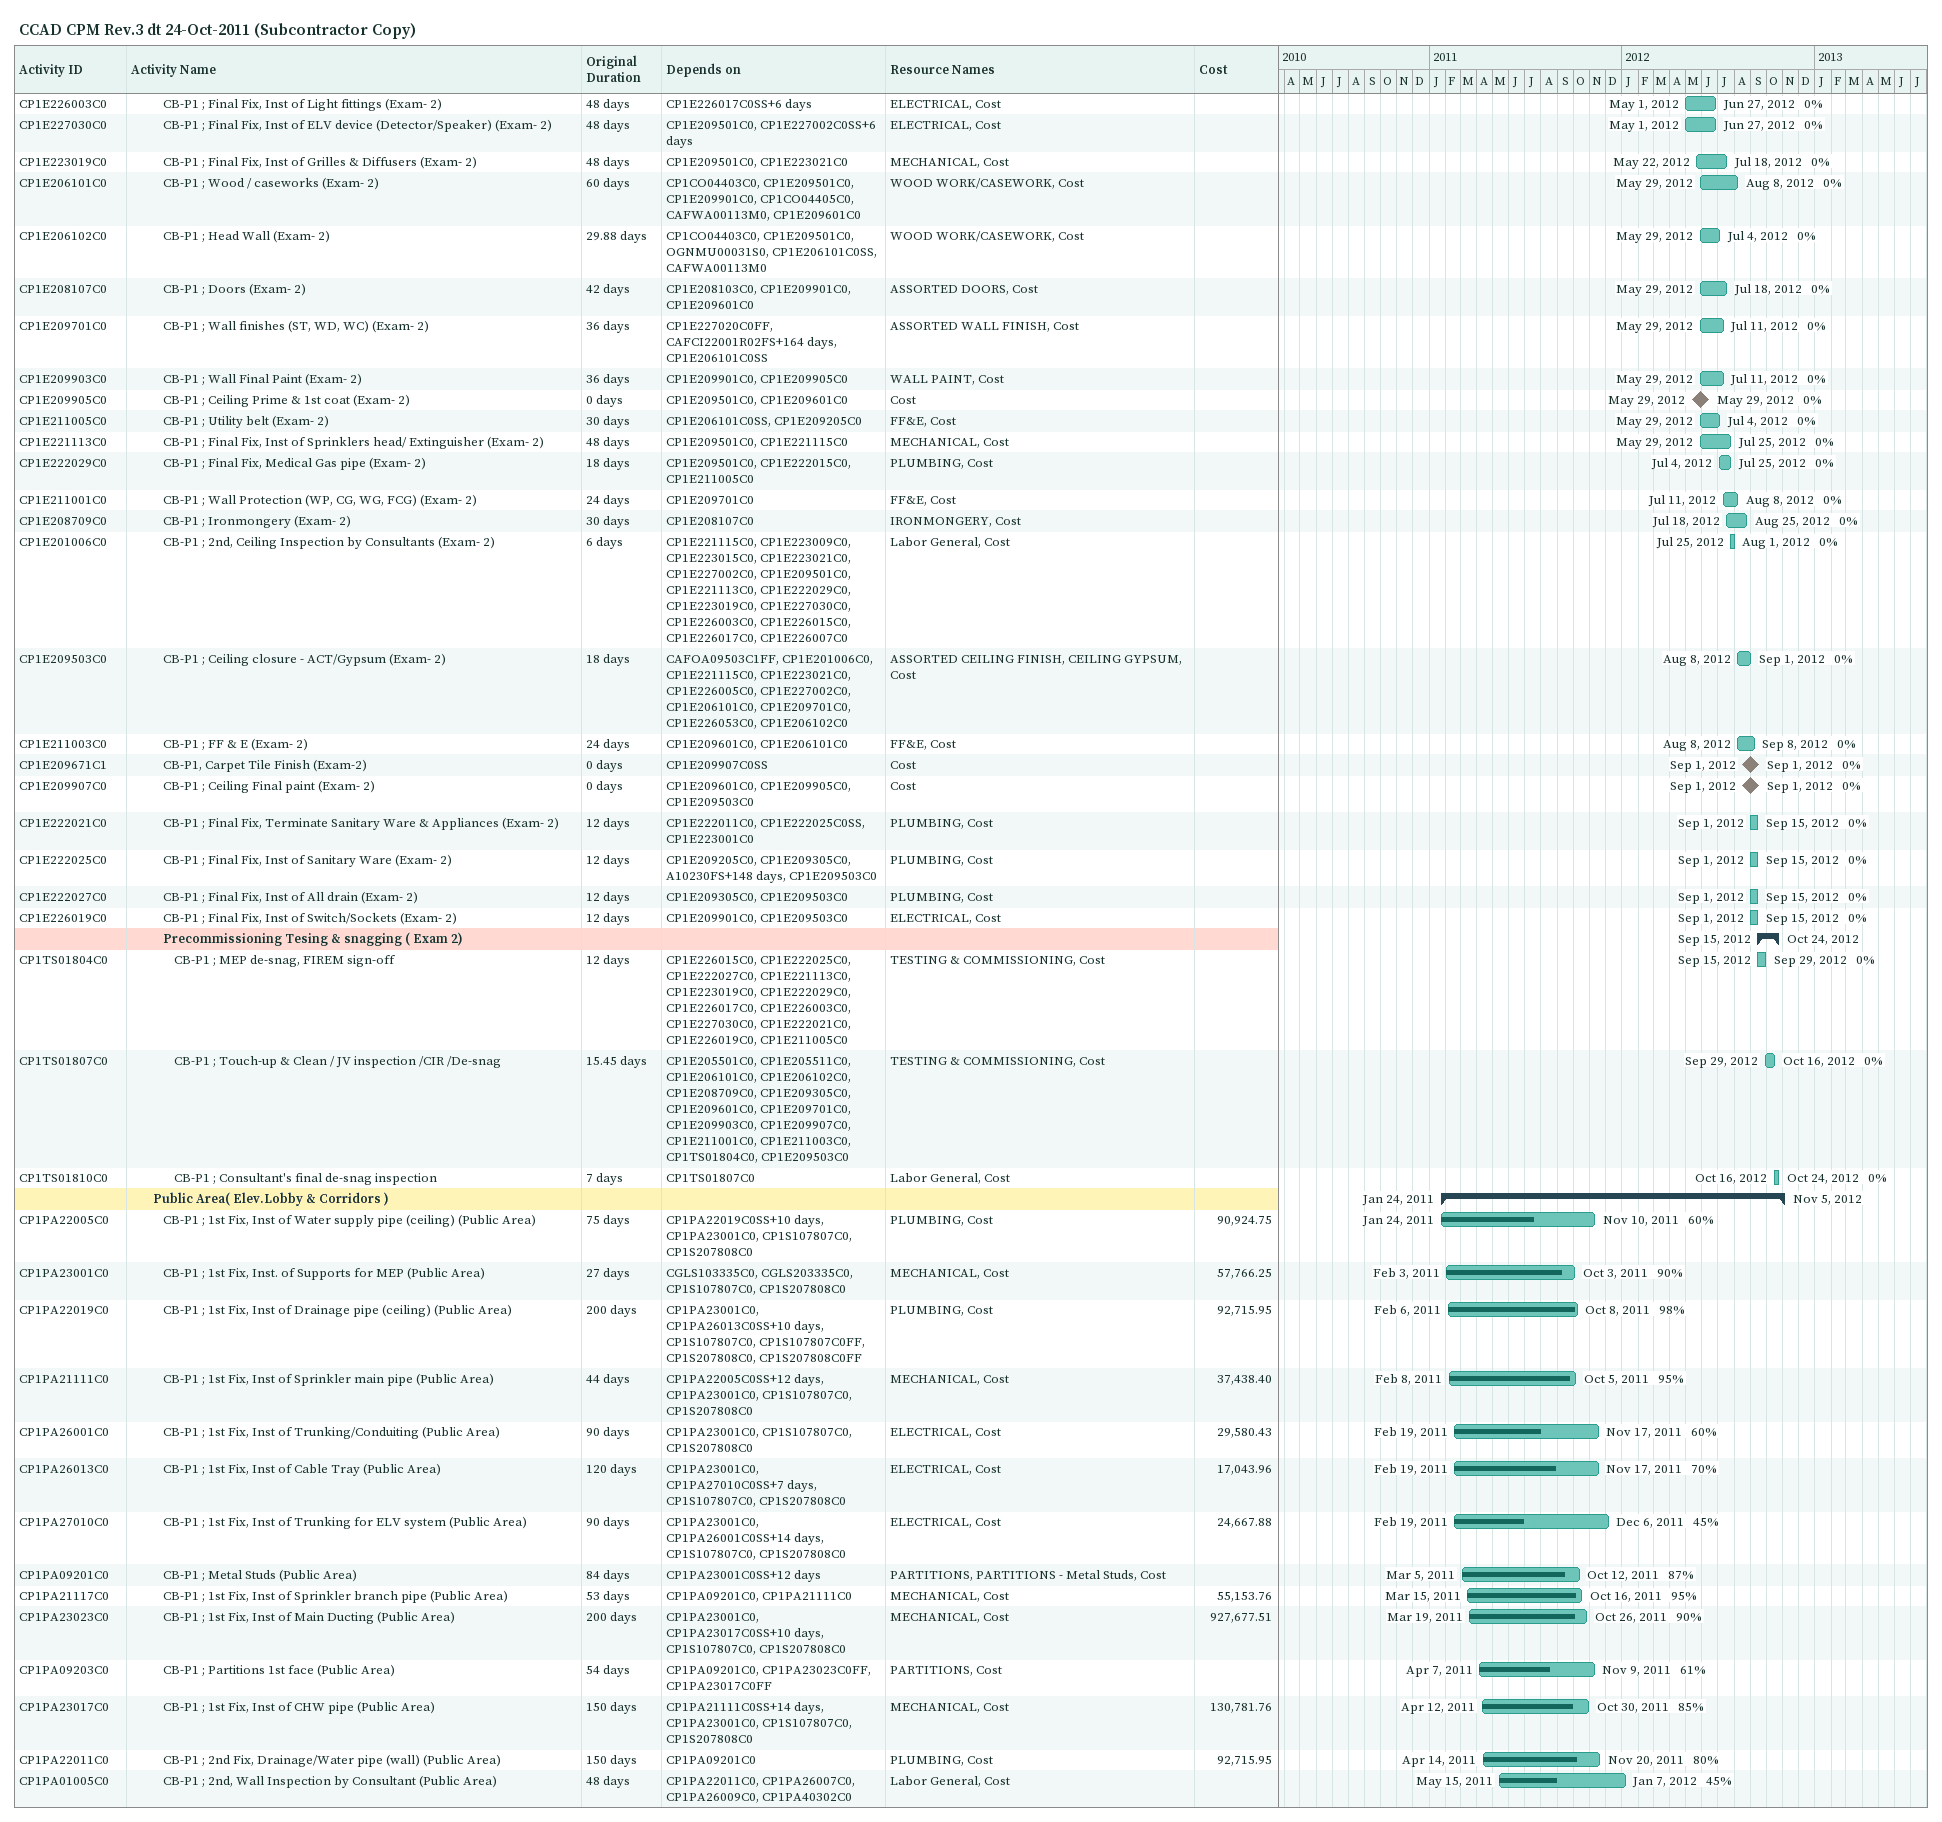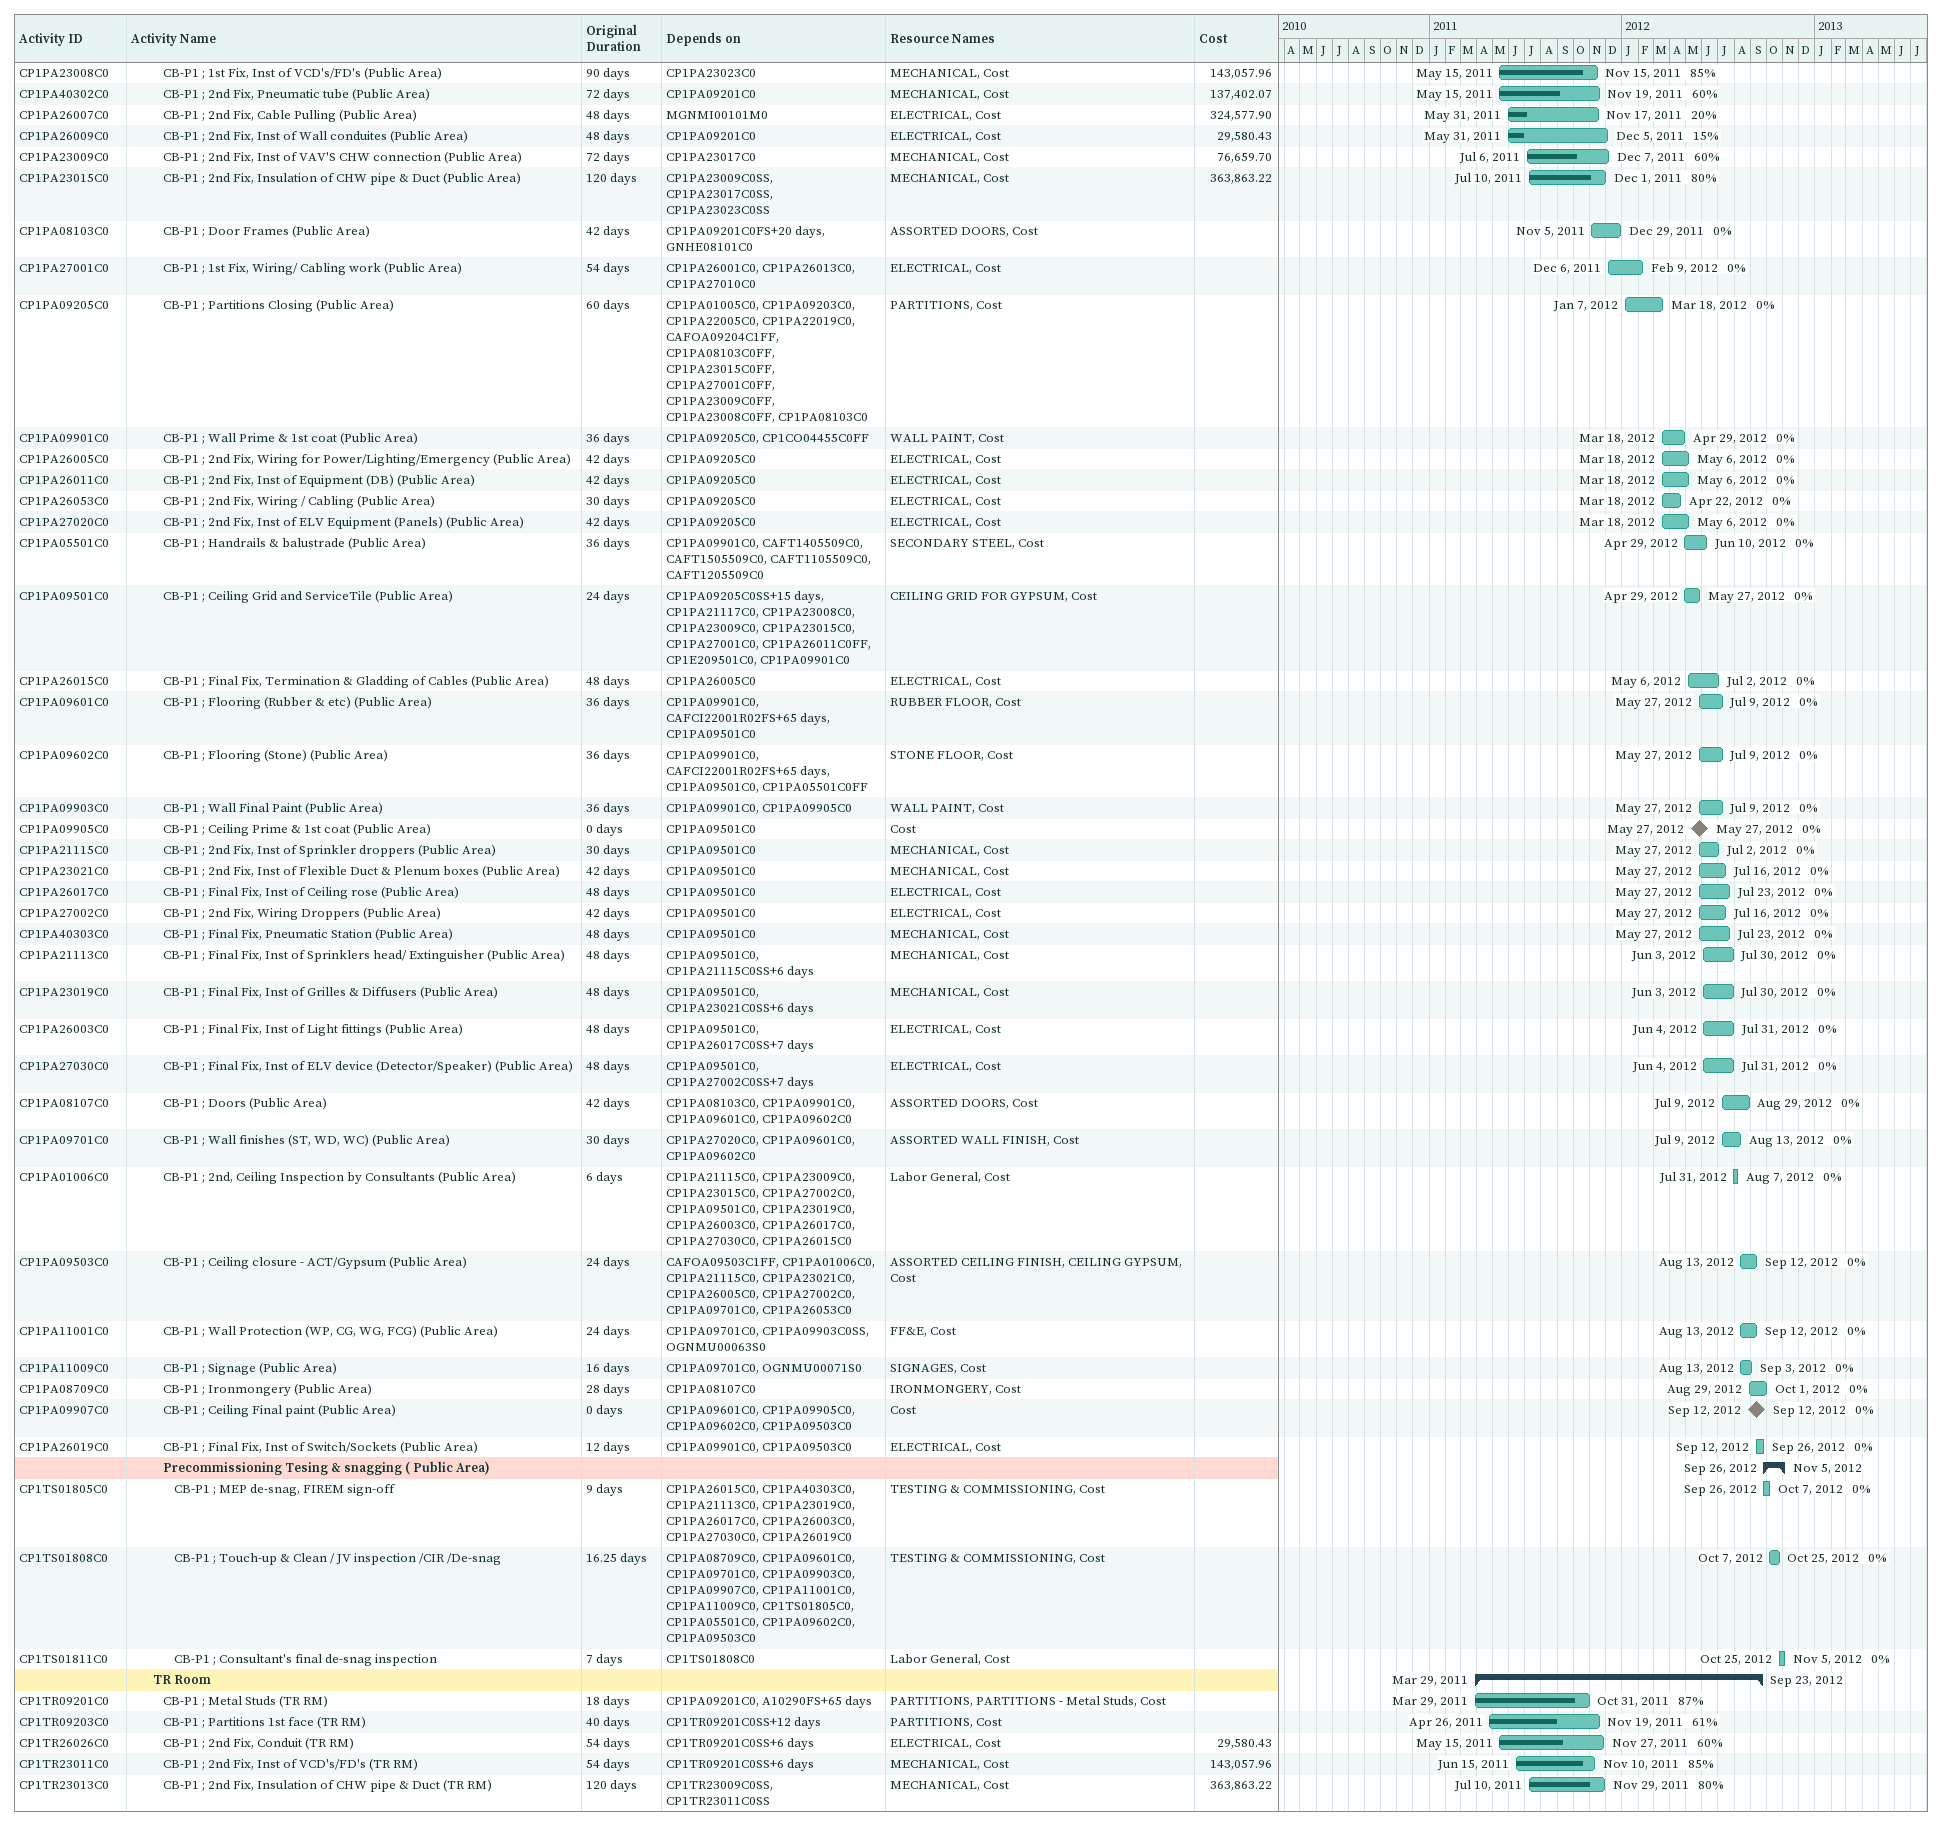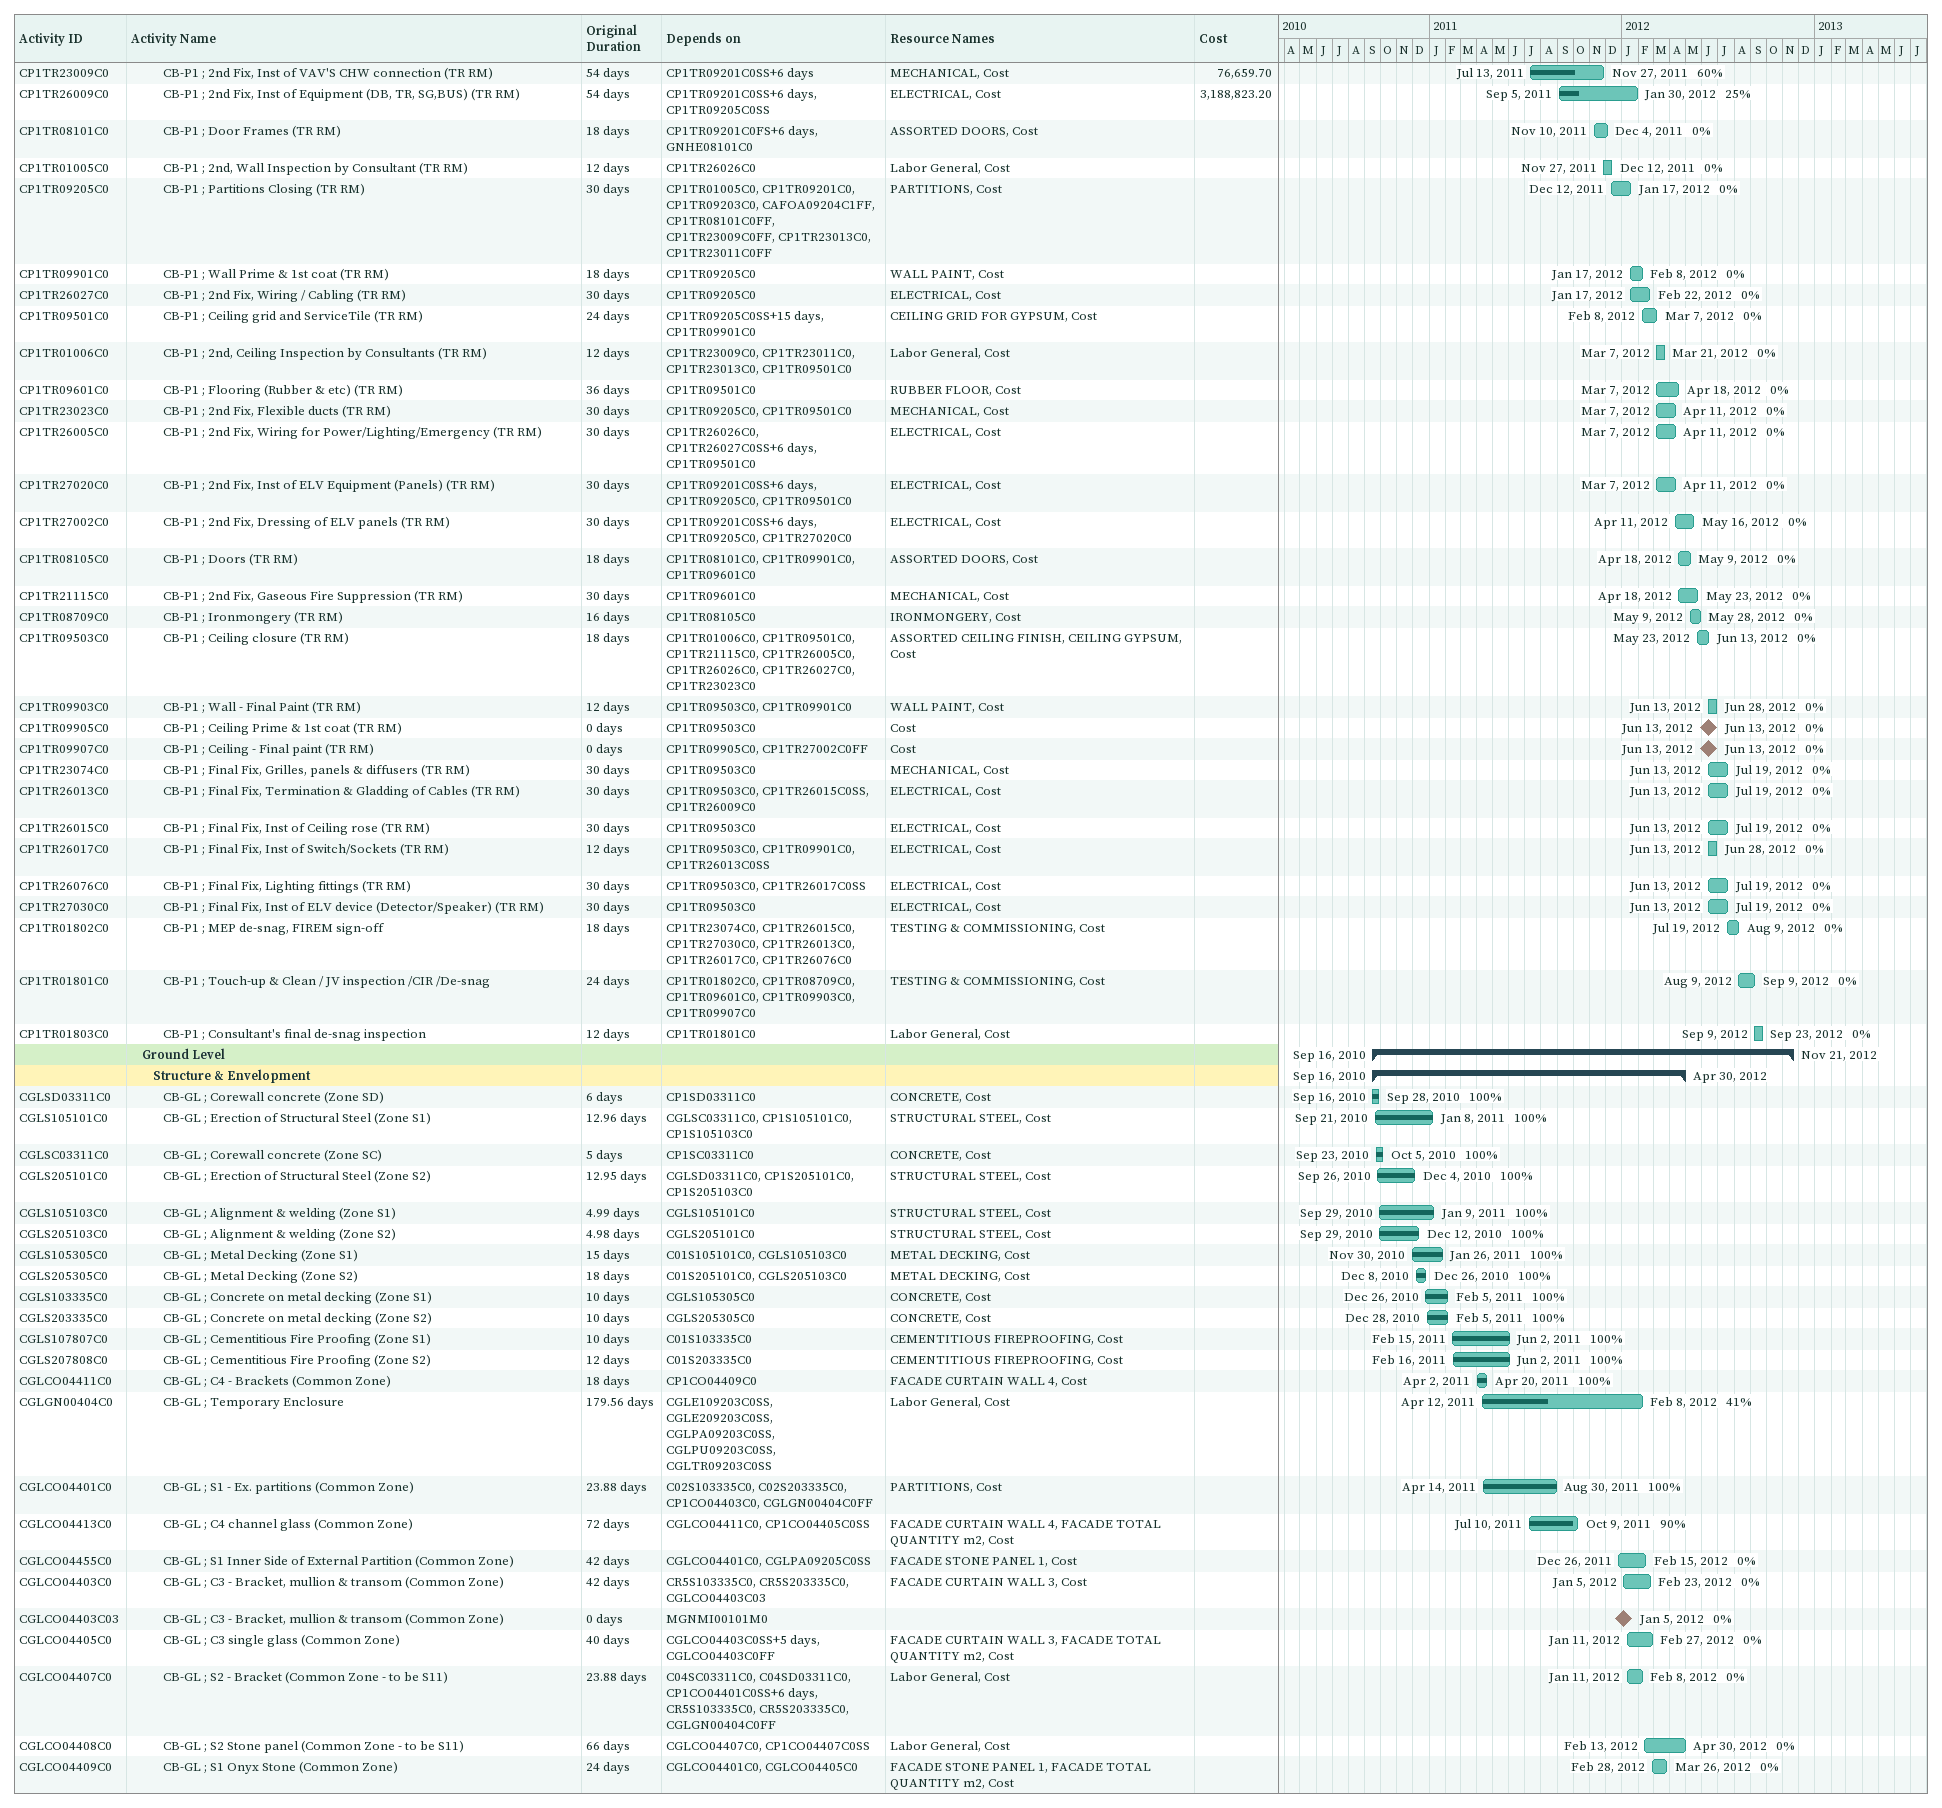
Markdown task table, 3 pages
CCAD CPM Rev.3 dt 24-Oct-2011 (Subcontractor Copy)

| ID | Level | Task | Original duration | Start | Finish | Predecessors | Resources | % complete | Cost |
|---|---|---|---|---|---|---|---|---|---|
| CP1E226003C0 | 4 | CB-P1 ; Final Fix, Inst of Light fittings (Exam- 2) | 48d | 2012-05-01 | 2012-06-27 | CP1E226017C0SS+6d | ELECTRICAL, Cost | 0 |  |
| CP1E227030C0 | 4 | CB-P1 ; Final Fix, Inst of ELV device (Detector/Speaker) (Exam- 2) | 48d | 2012-05-01 | 2012-06-27 | CP1E209501C0, CP1E227002C0SS+6d | ELECTRICAL, Cost | 0 |  |
| CP1E223019C0 | 4 | CB-P1 ; Final Fix, Inst of Grilles & Diffusers (Exam- 2) | 48d | 2012-05-22 | 2012-07-18 | CP1E209501C0, CP1E223021C0 | MECHANICAL, Cost | 0 |  |
| CP1E206101C0 | 4 | CB-P1 ; Wood / caseworks (Exam- 2) | 60d | 2012-05-29 | 2012-08-08 | CP1CO04403C0, CP1E209501C0, CP1E209901C0, CP1CO04405C0, CAFWA00113M0, CP1E209601C0 | WOOD WORK/CASEWORK, Cost | 0 |  |
| CP1E206102C0 | 4 | CB-P1 ; Head Wall (Exam- 2) | 29.88d | 2012-05-29 | 2012-07-04 | CP1CO04403C0, CP1E209501C0, OGNMU00031S0, CP1E206101C0SS, CAFWA00113M0 | WOOD WORK/CASEWORK, Cost | 0 |  |
| CP1E208107C0 | 4 | CB-P1 ; Doors (Exam- 2) | 42d | 2012-05-29 | 2012-07-18 | CP1E208103C0, CP1E209901C0, CP1E209601C0 | ASSORTED DOORS, Cost | 0 |  |
| CP1E209701C0 | 4 | CB-P1 ; Wall finishes (ST, WD, WC) (Exam- 2) | 36d | 2012-05-29 | 2012-07-11 | CP1E227020C0FF, CAFCI22001R02FS+164d, CP1E206101C0SS | ASSORTED WALL FINISH, Cost | 0 |  |
| CP1E209903C0 | 4 | CB-P1 ; Wall Final Paint (Exam- 2) | 36d | 2012-05-29 | 2012-07-11 | CP1E209901C0, CP1E209905C0 | WALL PAINT, Cost | 0 |  |
| CP1E209905C0 | 4 | CB-P1 ; Ceiling Prime & 1st coat (Exam- 2) | 0d | 2012-05-29 | 2012-05-29 | CP1E209501C0, CP1E209601C0 | Cost | 0 |  |
| CP1E211005C0 | 4 | CB-P1 ; Utility belt (Exam- 2) | 30d | 2012-05-29 | 2012-07-04 | CP1E206101C0SS, CP1E209205C0 | FF&E, Cost | 0 |  |
| CP1E221113C0 | 4 | CB-P1 ; Final Fix, Inst of Sprinklers head/ Extinguisher (Exam- 2) | 48d | 2012-05-29 | 2012-07-25 | CP1E209501C0, CP1E221115C0 | MECHANICAL, Cost | 0 |  |
| CP1E222029C0 | 4 | CB-P1 ; Final Fix, Medical Gas pipe (Exam- 2) | 18d | 2012-07-04 | 2012-07-25 | CP1E209501C0, CP1E222015C0, CP1E211005C0 | PLUMBING, Cost | 0 |  |
| CP1E211001C0 | 4 | CB-P1 ; Wall Protection (WP, CG, WG, FCG) (Exam- 2) | 24d | 2012-07-11 | 2012-08-08 | CP1E209701C0 | FF&E, Cost | 0 |  |
| CP1E208709C0 | 4 | CB-P1 ; Ironmongery (Exam- 2) | 30d | 2012-07-18 | 2012-08-25 | CP1E208107C0 | IRONMONGERY, Cost | 0 |  |
| CP1E201006C0 | 4 | CB-P1 ; 2nd, Ceiling Inspection by Consultants (Exam- 2) | 6d | 2012-07-25 | 2012-08-01 | CP1E221115C0, CP1E223009C0, CP1E223015C0, CP1E223021C0, CP1E227002C0, CP1E209501C0, CP1E221113C0, CP1E222029C0, CP1E223019C0, CP1E227030C0, CP1E226003C0, CP1E226015C0, CP1E226017C0, CP1E226007C0 | Labor General, Cost | 0 |  |
| CP1E209503C0 | 4 | CB-P1 ; Ceiling closure - ACT/Gypsum (Exam- 2) | 18d | 2012-08-08 | 2012-09-01 | CAFOA09503C1FF, CP1E201006C0, CP1E221115C0, CP1E223021C0, CP1E226005C0, CP1E227002C0, CP1E206101C0, CP1E209701C0, CP1E226053C0, CP1E206102C0 | ASSORTED CEILING FINISH, CEILING GYPSUM, Cost | 0 |  |
| CP1E211003C0 | 4 | CB-P1 ; FF & E (Exam- 2) | 24d | 2012-08-08 | 2012-09-08 | CP1E209601C0, CP1E206101C0 | FF&E, Cost | 0 |  |
| CP1E209671C1 | 4 | CB-P1, Carpet Tile Finish (Exam-2) | 0d | 2012-09-01 | 2012-09-01 | CP1E209907C0SS | Cost | 0 |  |
| CP1E209907C0 | 4 | CB-P1 ; Ceiling Final paint (Exam- 2) | 0d | 2012-09-01 | 2012-09-01 | CP1E209601C0, CP1E209905C0, CP1E209503C0 | Cost | 0 |  |
| CP1E222021C0 | 4 | CB-P1 ; Final Fix, Terminate Sanitary Ware & Appliances (Exam- 2) | 12d | 2012-09-01 | 2012-09-15 | CP1E222011C0, CP1E222025C0SS, CP1E223001C0 | PLUMBING, Cost | 0 |  |
| CP1E222025C0 | 4 | CB-P1 ; Final Fix, Inst of Sanitary Ware (Exam- 2) | 12d | 2012-09-01 | 2012-09-15 | CP1E209205C0, CP1E209305C0, A10230FS+148d, CP1E209503C0 | PLUMBING, Cost | 0 |  |
| CP1E222027C0 | 4 | CB-P1 ; Final Fix, Inst of All drain (Exam- 2) | 12d | 2012-09-01 | 2012-09-15 | CP1E209305C0, CP1E209503C0 | PLUMBING, Cost | 0 |  |
| CP1E226019C0 | 4 | CB-P1 ; Final Fix, Inst of Switch/Sockets (Exam- 2) | 12d | 2012-09-01 | 2012-09-15 | CP1E209901C0, CP1E209503C0 | ELECTRICAL, Cost | 0 |  |
|  | 4 | **Precommissioning Tesing & snagging ( Exam 2)** |  | 2012-09-15 | 2012-10-24 |  |  |  |  |
| CP1TS01804C0 | 5 | CB-P1 ; MEP de-snag, FIREM sign-off | 12d | 2012-09-15 | 2012-09-29 | CP1E226015C0, CP1E222025C0, CP1E222027C0, CP1E221113C0, CP1E223019C0, CP1E222029C0, CP1E226017C0, CP1E226003C0, CP1E227030C0, CP1E222021C0, CP1E226019C0, CP1E211005C0 | TESTING & COMMISSIONING, Cost | 0 |  |
| CP1TS01807C0 | 5 | CB-P1 ; Touch-up & Clean / JV inspection /CIR /De-snag | 15.45d | 2012-09-29 | 2012-10-16 | CP1E205501C0, CP1E205511C0, CP1E206101C0, CP1E206102C0, CP1E208709C0, CP1E209305C0, CP1E209601C0, CP1E209701C0, CP1E209903C0, CP1E209907C0, CP1E211001C0, CP1E211003C0, CP1TS01804C0, CP1E209503C0 | TESTING & COMMISSIONING, Cost | 0 |  |
| CP1TS01810C0 | 5 | CB-P1 ; Consultant's final de-snag inspection | 7d | 2012-10-16 | 2012-10-24 | CP1TS01807C0 | Labor General, Cost | 0 |  |
|  | 3 | **Public Area( Elev.Lobby & Corridors )** |  | 2011-01-24 | 2012-11-05 |  |  |  |  |
| CP1PA22005C0 | 4 | CB-P1 ; 1st Fix, Inst of Water supply pipe (ceiling) (Public Area) | 75d | 2011-01-24 | 2011-11-10 | CP1PA22019C0SS+10d, CP1PA23001C0, CP1S107807C0, CP1S207808C0 | PLUMBING, Cost | 60 | 90924.75 |
| CP1PA23001C0 | 4 | CB-P1 ; 1st Fix, Inst. of Supports for MEP (Public Area) | 27d | 2011-02-03 | 2011-10-03 | CGLS103335C0, CGLS203335C0, CP1S107807C0, CP1S207808C0 | MECHANICAL, Cost | 90 | 57766.25 |
| CP1PA22019C0 | 4 | CB-P1 ; 1st Fix, Inst of Drainage pipe (ceiling) (Public Area) | 200d | 2011-02-06 | 2011-10-08 | CP1PA23001C0, CP1PA26013C0SS+10d, CP1S107807C0, CP1S107807C0FF, CP1S207808C0, CP1S207808C0FF | PLUMBING, Cost | 98 | 92715.95 |
| CP1PA21111C0 | 4 | CB-P1 ; 1st Fix, Inst of Sprinkler main pipe (Public Area) | 44d | 2011-02-08 | 2011-10-05 | CP1PA22005C0SS+12d, CP1PA23001C0, CP1S107807C0, CP1S207808C0 | MECHANICAL, Cost | 95 | 37438.40 |
| CP1PA26001C0 | 4 | CB-P1 ; 1st Fix, Inst of Trunking/Conduiting (Public Area) | 90d | 2011-02-19 | 2011-11-17 | CP1PA23001C0, CP1S107807C0, CP1S207808C0 | ELECTRICAL, Cost | 60 | 29580.43 |
| CP1PA26013C0 | 4 | CB-P1 ; 1st Fix, Inst of Cable Tray (Public Area) | 120d | 2011-02-19 | 2011-11-17 | CP1PA23001C0, CP1PA27010C0SS+7d, CP1S107807C0, CP1S207808C0 | ELECTRICAL, Cost | 70 | 17043.96 |
| CP1PA27010C0 | 4 | CB-P1 ; 1st Fix, Inst of Trunking for ELV system (Public Area) | 90d | 2011-02-19 | 2011-12-06 | CP1PA23001C0, CP1PA26001C0SS+14d, CP1S107807C0, CP1S207808C0 | ELECTRICAL, Cost | 45 | 24667.88 |
| CP1PA09201C0 | 4 | CB-P1 ; Metal Studs (Public Area) | 84d | 2011-03-05 | 2011-10-12 | CP1PA23001C0SS+12d | PARTITIONS, PARTITIONS - Metal Studs, Cost | 87 |  |
| CP1PA21117C0 | 4 | CB-P1 ; 1st Fix, Inst of Sprinkler branch pipe (Public Area) | 53d | 2011-03-15 | 2011-10-16 | CP1PA09201C0, CP1PA21111C0 | MECHANICAL, Cost | 95 | 55153.76 |
| CP1PA23023C0 | 4 | CB-P1 ; 1st Fix, Inst of Main Ducting (Public Area) | 200d | 2011-03-19 | 2011-10-26 | CP1PA23001C0, CP1PA23017C0SS+10d, CP1S107807C0, CP1S207808C0 | MECHANICAL, Cost | 90 | 927677.51 |
| CP1PA09203C0 | 4 | CB-P1 ; Partitions 1st face (Public Area) | 54d | 2011-04-07 | 2011-11-09 | CP1PA09201C0, CP1PA23023C0FF, CP1PA23017C0FF | PARTITIONS, Cost | 61 |  |
| CP1PA23017C0 | 4 | CB-P1 ; 1st Fix, Inst of CHW pipe (Public Area) | 150d | 2011-04-12 | 2011-10-30 | CP1PA21111C0SS+14d, CP1PA23001C0, CP1S107807C0, CP1S207808C0 | MECHANICAL, Cost | 85 | 130781.76 |
| CP1PA22011C0 | 4 | CB-P1 ; 2nd Fix, Drainage/Water pipe (wall) (Public Area) | 150d | 2011-04-14 | 2011-11-20 | CP1PA09201C0 | PLUMBING, Cost | 80 | 92715.95 |
| CP1PA01005C0 | 4 | CB-P1 ; 2nd, Wall Inspection by Consultant (Public Area) | 48d | 2011-05-15 | 2012-01-07 | CP1PA22011C0, CP1PA26007C0, CP1PA26009C0, CP1PA40302C0 | Labor General, Cost | 45 |  |
| CP1PA23008C0 | 4 | CB-P1 ; 1st Fix, Inst of VCD's/FD's (Public Area) | 90d | 2011-05-15 | 2011-11-15 | CP1PA23023C0 | MECHANICAL, Cost | 85 | 143057.96 |
| CP1PA40302C0 | 4 | CB-P1 ; 2nd Fix, Pneumatic tube (Public Area) | 72d | 2011-05-15 | 2011-11-19 | CP1PA09201C0 | MECHANICAL, Cost | 60 | 137402.07 |
| CP1PA26007C0 | 4 | CB-P1 ; 2nd Fix, Cable Pulling (Public Area) | 48d | 2011-05-31 | 2011-11-17 | MGNMI00101M0 | ELECTRICAL, Cost | 20 | 324577.90 |
| CP1PA26009C0 | 4 | CB-P1 ; 2nd Fix, Inst of Wall conduites (Public Area) | 48d | 2011-05-31 | 2011-12-05 | CP1PA09201C0 | ELECTRICAL, Cost | 15 | 29580.43 |
| CP1PA23009C0 | 4 | CB-P1 ; 2nd Fix, Inst of VAV'S CHW connection (Public Area) | 72d | 2011-07-06 | 2011-12-07 | CP1PA23017C0 | MECHANICAL, Cost | 60 | 76659.70 |
| CP1PA23015C0 | 4 | CB-P1 ; 2nd Fix, Insulation of CHW pipe & Duct (Public Area) | 120d | 2011-07-10 | 2011-12-01 | CP1PA23009C0SS, CP1PA23017C0SS, CP1PA23023C0SS | MECHANICAL, Cost | 80 | 363863.22 |
| CP1PA08103C0 | 4 | CB-P1 ; Door Frames (Public Area) | 42d | 2011-11-05 | 2011-12-29 | CP1PA09201C0FS+20d, GNHE08101C0 | ASSORTED DOORS, Cost | 0 |  |
| CP1PA27001C0 | 4 | CB-P1 ; 1st Fix, Wiring/ Cabling work (Public Area) | 54d | 2011-12-06 | 2012-02-09 | CP1PA26001C0, CP1PA26013C0, CP1PA27010C0 | ELECTRICAL, Cost | 0 |  |
| CP1PA09205C0 | 4 | CB-P1 ; Partitions Closing (Public Area) | 60d | 2012-01-07 | 2012-03-18 | CP1PA01005C0, CP1PA09203C0, CP1PA22005C0, CP1PA22019C0, CAFOA09204C1FF, CP1PA08103C0FF, CP1PA23015C0FF, CP1PA27001C0FF, CP1PA23009C0FF, CP1PA23008C0FF, CP1PA08103C0 | PARTITIONS, Cost | 0 |  |
| CP1PA09901C0 | 4 | CB-P1 ; Wall Prime & 1st coat (Public Area) | 36d | 2012-03-18 | 2012-04-29 | CP1PA09205C0, CP1CO04455C0FF | WALL PAINT, Cost | 0 |  |
| CP1PA26005C0 | 4 | CB-P1 ; 2nd Fix, Wiring for Power/Lighting/Emergency (Public Area) | 42d | 2012-03-18 | 2012-05-06 | CP1PA09205C0 | ELECTRICAL, Cost | 0 |  |
| CP1PA26011C0 | 4 | CB-P1 ; 2nd Fix, Inst of Equipment (DB) (Public Area) | 42d | 2012-03-18 | 2012-05-06 | CP1PA09205C0 | ELECTRICAL, Cost | 0 |  |
| CP1PA26053C0 | 4 | CB-P1 ; 2nd Fix, Wiring / Cabling (Public Area) | 30d | 2012-03-18 | 2012-04-22 | CP1PA09205C0 | ELECTRICAL, Cost | 0 |  |
| CP1PA27020C0 | 4 | CB-P1 ; 2nd Fix, Inst of ELV Equipment (Panels) (Public Area) | 42d | 2012-03-18 | 2012-05-06 | CP1PA09205C0 | ELECTRICAL, Cost | 0 |  |
| CP1PA05501C0 | 4 | CB-P1 ; Handrails & balustrade (Public Area) | 36d | 2012-04-29 | 2012-06-10 | CP1PA09901C0, CAFT1405509C0, CAFT1505509C0, CAFT1105509C0, CAFT1205509C0 | SECONDARY STEEL, Cost | 0 |  |
| CP1PA09501C0 | 4 | CB-P1 ; Ceiling Grid and ServiceTile (Public Area) | 24d | 2012-04-29 | 2012-05-27 | CP1PA09205C0SS+15d, CP1PA21117C0, CP1PA23008C0, CP1PA23009C0, CP1PA23015C0, CP1PA27001C0, CP1PA26011C0FF, CP1E209501C0, CP1PA09901C0 | CEILING GRID FOR GYPSUM, Cost | 0 |  |
| CP1PA26015C0 | 4 | CB-P1 ; Final Fix, Termination & Gladding of Cables (Public Area) | 48d | 2012-05-06 | 2012-07-02 | CP1PA26005C0 | ELECTRICAL, Cost | 0 |  |
| CP1PA09601C0 | 4 | CB-P1 ; Flooring (Rubber & etc) (Public Area) | 36d | 2012-05-27 | 2012-07-09 | CP1PA09901C0, CAFCI22001R02FS+65d, CP1PA09501C0 | RUBBER FLOOR, Cost | 0 |  |
| CP1PA09602C0 | 4 | CB-P1 ; Flooring (Stone) (Public Area) | 36d | 2012-05-27 | 2012-07-09 | CP1PA09901C0, CAFCI22001R02FS+65d, CP1PA09501C0, CP1PA05501C0FF | STONE FLOOR, Cost | 0 |  |
| CP1PA09903C0 | 4 | CB-P1 ; Wall Final Paint (Public Area) | 36d | 2012-05-27 | 2012-07-09 | CP1PA09901C0, CP1PA09905C0 | WALL PAINT, Cost | 0 |  |
| CP1PA09905C0 | 4 | CB-P1 ; Ceiling Prime & 1st coat (Public Area) | 0d | 2012-05-27 | 2012-05-27 | CP1PA09501C0 | Cost | 0 |  |
| CP1PA21115C0 | 4 | CB-P1 ; 2nd Fix, Inst of Sprinkler droppers (Public Area) | 30d | 2012-05-27 | 2012-07-02 | CP1PA09501C0 | MECHANICAL, Cost | 0 |  |
| CP1PA23021C0 | 4 | CB-P1 ; 2nd Fix, Inst of Flexible Duct & Plenum boxes (Public Area) | 42d | 2012-05-27 | 2012-07-16 | CP1PA09501C0 | MECHANICAL, Cost | 0 |  |
| CP1PA26017C0 | 4 | CB-P1 ; Final Fix, Inst of Ceiling rose (Public Area) | 48d | 2012-05-27 | 2012-07-23 | CP1PA09501C0 | ELECTRICAL, Cost | 0 |  |
| CP1PA27002C0 | 4 | CB-P1 ; 2nd Fix, Wiring Droppers (Public Area) | 42d | 2012-05-27 | 2012-07-16 | CP1PA09501C0 | ELECTRICAL, Cost | 0 |  |
| CP1PA40303C0 | 4 | CB-P1 ; Final Fix, Pneumatic Station (Public Area) | 48d | 2012-05-27 | 2012-07-23 | CP1PA09501C0 | MECHANICAL, Cost | 0 |  |
| CP1PA21113C0 | 4 | CB-P1 ; Final Fix, Inst of Sprinklers head/ Extinguisher (Public Area) | 48d | 2012-06-03 | 2012-07-30 | CP1PA09501C0, CP1PA21115C0SS+6d | MECHANICAL, Cost | 0 |  |
| CP1PA23019C0 | 4 | CB-P1 ; Final Fix, Inst of Grilles & Diffusers (Public Area) | 48d | 2012-06-03 | 2012-07-30 | CP1PA09501C0, CP1PA23021C0SS+6d | MECHANICAL, Cost | 0 |  |
| CP1PA26003C0 | 4 | CB-P1 ; Final Fix, Inst of Light fittings (Public Area) | 48d | 2012-06-04 | 2012-07-31 | CP1PA09501C0, CP1PA26017C0SS+7d | ELECTRICAL, Cost | 0 |  |
| CP1PA27030C0 | 4 | CB-P1 ; Final Fix, Inst of ELV device (Detector/Speaker) (Public Area) | 48d | 2012-06-04 | 2012-07-31 | CP1PA09501C0, CP1PA27002C0SS+7d | ELECTRICAL, Cost | 0 |  |
| CP1PA08107C0 | 4 | CB-P1 ; Doors (Public Area) | 42d | 2012-07-09 | 2012-08-29 | CP1PA08103C0, CP1PA09901C0, CP1PA09601C0, CP1PA09602C0 | ASSORTED DOORS, Cost | 0 |  |
| CP1PA09701C0 | 4 | CB-P1 ; Wall finishes (ST, WD, WC) (Public Area) | 30d | 2012-07-09 | 2012-08-13 | CP1PA27020C0, CP1PA09601C0, CP1PA09602C0 | ASSORTED WALL FINISH, Cost | 0 |  |
| CP1PA01006C0 | 4 | CB-P1 ; 2nd, Ceiling Inspection by Consultants (Public Area) | 6d | 2012-07-31 | 2012-08-07 | CP1PA21115C0, CP1PA23009C0, CP1PA23015C0, CP1PA27002C0, CP1PA09501C0, CP1PA23019C0, CP1PA26003C0, CP1PA26017C0, CP1PA27030C0, CP1PA26015C0 | Labor General, Cost | 0 |  |
| CP1PA09503C0 | 4 | CB-P1 ; Ceiling closure - ACT/Gypsum (Public Area) | 24d | 2012-08-13 | 2012-09-12 | CAFOA09503C1FF, CP1PA01006C0, CP1PA21115C0, CP1PA23021C0, CP1PA26005C0, CP1PA27002C0, CP1PA09701C0, CP1PA26053C0 | ASSORTED CEILING FINISH, CEILING GYPSUM, Cost | 0 |  |
| CP1PA11001C0 | 4 | CB-P1 ; Wall Protection (WP, CG, WG, FCG) (Public Area) | 24d | 2012-08-13 | 2012-09-12 | CP1PA09701C0, CP1PA09903C0SS, OGNMU00063S0 | FF&E, Cost | 0 |  |
| CP1PA11009C0 | 4 | CB-P1 ; Signage (Public Area) | 16d | 2012-08-13 | 2012-09-03 | CP1PA09701C0, OGNMU00071S0 | SIGNAGES, Cost | 0 |  |
| CP1PA08709C0 | 4 | CB-P1 ; Ironmongery (Public Area) | 28d | 2012-08-29 | 2012-10-01 | CP1PA08107C0 | IRONMONGERY, Cost | 0 |  |
| CP1PA09907C0 | 4 | CB-P1 ; Ceiling Final paint (Public Area) | 0d | 2012-09-12 | 2012-09-12 | CP1PA09601C0, CP1PA09905C0, CP1PA09602C0, CP1PA09503C0 | Cost | 0 |  |
| CP1PA26019C0 | 4 | CB-P1 ; Final Fix, Inst of Switch/Sockets (Public Area) | 12d | 2012-09-12 | 2012-09-26 | CP1PA09901C0, CP1PA09503C0 | ELECTRICAL, Cost | 0 |  |
|  | 4 | **Precommissioning Tesing & snagging ( Public Area)** |  | 2012-09-26 | 2012-11-05 |  |  |  |  |
| CP1TS01805C0 | 5 | CB-P1 ; MEP de-snag, FIREM sign-off | 9d | 2012-09-26 | 2012-10-07 | CP1PA26015C0, CP1PA40303C0, CP1PA21113C0, CP1PA23019C0, CP1PA26017C0, CP1PA26003C0, CP1PA27030C0, CP1PA26019C0 | TESTING & COMMISSIONING, Cost | 0 |  |
| CP1TS01808C0 | 5 | CB-P1 ; Touch-up & Clean / JV inspection /CIR /De-snag | 16.25d | 2012-10-07 | 2012-10-25 | CP1PA08709C0, CP1PA09601C0, CP1PA09701C0, CP1PA09903C0, CP1PA09907C0, CP1PA11001C0, CP1PA11009C0, CP1TS01805C0, CP1PA05501C0, CP1PA09602C0, CP1PA09503C0 | TESTING & COMMISSIONING, Cost | 0 |  |
| CP1TS01811C0 | 5 | CB-P1 ; Consultant's final de-snag inspection | 7d | 2012-10-25 | 2012-11-05 | CP1TS01808C0 | Labor General, Cost | 0 |  |
|  | 3 | **TR Room** |  | 2011-03-29 | 2012-09-23 |  |  |  |  |
| CP1TR09201C0 | 4 | CB-P1 ; Metal Studs (TR RM) | 18d | 2011-03-29 | 2011-10-31 | CP1PA09201C0, A10290FS+65d | PARTITIONS, PARTITIONS - Metal Studs, Cost | 87 |  |
| CP1TR09203C0 | 4 | CB-P1 ; Partitions 1st face (TR RM) | 40d | 2011-04-26 | 2011-11-19 | CP1TR09201C0SS+12d | PARTITIONS, Cost | 61 |  |
| CP1TR26026C0 | 4 | CB-P1 ; 2nd Fix, Conduit (TR RM) | 54d | 2011-05-15 | 2011-11-27 | CP1TR09201C0SS+6d | ELECTRICAL, Cost | 60 | 29580.43 |
| CP1TR23011C0 | 4 | CB-P1 ; 2nd Fix, Inst of VCD's/FD's (TR RM) | 54d | 2011-06-15 | 2011-11-10 | CP1TR09201C0SS+6d | MECHANICAL, Cost | 85 | 143057.96 |
| CP1TR23013C0 | 4 | CB-P1 ; 2nd Fix, Insulation of CHW pipe & Duct (TR RM) | 120d | 2011-07-10 | 2011-11-29 | CP1TR23009C0SS, CP1TR23011C0SS | MECHANICAL, Cost | 80 | 363863.22 |
| CP1TR23009C0 | 4 | CB-P1 ; 2nd Fix, Inst of VAV'S CHW connection (TR RM) | 54d | 2011-07-13 | 2011-11-27 | CP1TR09201C0SS+6d | MECHANICAL, Cost | 60 | 76659.70 |
| CP1TR26009C0 | 4 | CB-P1 ; 2nd Fix, Inst of Equipment (DB, TR, SG,BUS) (TR RM) | 54d | 2011-09-05 | 2012-01-30 | CP1TR09201C0SS+6d, CP1TR09205C0SS | ELECTRICAL, Cost | 25 | 3188823.20 |
| CP1TR08101C0 | 4 | CB-P1 ; Door Frames (TR RM) | 18d | 2011-11-10 | 2011-12-04 | CP1TR09201C0FS+6d, GNHE08101C0 | ASSORTED DOORS, Cost | 0 |  |
| CP1TR01005C0 | 4 | CB-P1 ; 2nd, Wall Inspection by Consultant (TR RM) | 12d | 2011-11-27 | 2011-12-12 | CP1TR26026C0 | Labor General, Cost | 0 |  |
| CP1TR09205C0 | 4 | CB-P1 ; Partitions Closing (TR RM) | 30d | 2011-12-12 | 2012-01-17 | CP1TR01005C0, CP1TR09201C0, CP1TR09203C0, CAFOA09204C1FF, CP1TR08101C0FF, CP1TR23009C0FF, CP1TR23013C0, CP1TR23011C0FF | PARTITIONS, Cost | 0 |  |
| CP1TR09901C0 | 4 | CB-P1 ; Wall Prime & 1st coat (TR RM) | 18d | 2012-01-17 | 2012-02-08 | CP1TR09205C0 | WALL PAINT, Cost | 0 |  |
| CP1TR26027C0 | 4 | CB-P1 ; 2nd Fix, Wiring / Cabling (TR RM) | 30d | 2012-01-17 | 2012-02-22 | CP1TR09205C0 | ELECTRICAL, Cost | 0 |  |
| CP1TR09501C0 | 4 | CB-P1 ; Ceiling grid and ServiceTile (TR RM) | 24d | 2012-02-08 | 2012-03-07 | CP1TR09205C0SS+15d, CP1TR09901C0 | CEILING GRID FOR GYPSUM, Cost | 0 |  |
| CP1TR01006C0 | 4 | CB-P1 ; 2nd, Ceiling Inspection by Consultants (TR RM) | 12d | 2012-03-07 | 2012-03-21 | CP1TR23009C0, CP1TR23011C0, CP1TR23013C0, CP1TR09501C0 | Labor General, Cost | 0 |  |
| CP1TR09601C0 | 4 | CB-P1 ; Flooring (Rubber & etc) (TR RM) | 36d | 2012-03-07 | 2012-04-18 | CP1TR09501C0 | RUBBER FLOOR, Cost | 0 |  |
| CP1TR23023C0 | 4 | CB-P1 ; 2nd Fix, Flexible ducts (TR RM) | 30d | 2012-03-07 | 2012-04-11 | CP1TR09205C0, CP1TR09501C0 | MECHANICAL, Cost | 0 |  |
| CP1TR26005C0 | 4 | CB-P1 ; 2nd Fix, Wiring for Power/Lighting/Emergency (TR RM) | 30d | 2012-03-07 | 2012-04-11 | CP1TR26026C0, CP1TR26027C0SS+6d, CP1TR09501C0 | ELECTRICAL, Cost | 0 |  |
| CP1TR27020C0 | 4 | CB-P1 ; 2nd Fix, Inst of ELV Equipment (Panels) (TR RM) | 30d | 2012-03-07 | 2012-04-11 | CP1TR09201C0SS+6d, CP1TR09205C0, CP1TR09501C0 | ELECTRICAL, Cost | 0 |  |
| CP1TR27002C0 | 4 | CB-P1 ; 2nd Fix, Dressing of ELV panels (TR RM) | 30d | 2012-04-11 | 2012-05-16 | CP1TR09201C0SS+6d, CP1TR09205C0, CP1TR27020C0 | ELECTRICAL, Cost | 0 |  |
| CP1TR08105C0 | 4 | CB-P1 ; Doors (TR RM) | 18d | 2012-04-18 | 2012-05-09 | CP1TR08101C0, CP1TR09901C0, CP1TR09601C0 | ASSORTED DOORS, Cost | 0 |  |
| CP1TR21115C0 | 4 | CB-P1 ; 2nd Fix, Gaseous Fire Suppression (TR RM) | 30d | 2012-04-18 | 2012-05-23 | CP1TR09601C0 | MECHANICAL, Cost | 0 |  |
| CP1TR08709C0 | 4 | CB-P1 ; Ironmongery (TR RM) | 16d | 2012-05-09 | 2012-05-28 | CP1TR08105C0 | IRONMONGERY, Cost | 0 |  |
| CP1TR09503C0 | 4 | CB-P1 ; Ceiling closure (TR RM) | 18d | 2012-05-23 | 2012-06-13 | CP1TR01006C0, CP1TR09501C0, CP1TR21115C0, CP1TR26005C0, CP1TR26026C0, CP1TR26027C0, CP1TR23023C0 | ASSORTED CEILING FINISH, CEILING GYPSUM, Cost | 0 |  |
| CP1TR09903C0 | 4 | CB-P1 ; Wall - Final Paint (TR RM) | 12d | 2012-06-13 | 2012-06-28 | CP1TR09503C0, CP1TR09901C0 | WALL PAINT, Cost | 0 |  |
| CP1TR09905C0 | 4 | CB-P1 ; Ceiling Prime & 1st coat (TR RM) | 0d | 2012-06-13 | 2012-06-13 | CP1TR09503C0 | Cost | 0 |  |
| CP1TR09907C0 | 4 | CB-P1 ; Ceiling - Final paint (TR RM) | 0d | 2012-06-13 | 2012-06-13 | CP1TR09905C0, CP1TR27002C0FF | Cost | 0 |  |
| CP1TR23074C0 | 4 | CB-P1 ; Final Fix, Grilles, panels & diffusers (TR RM) | 30d | 2012-06-13 | 2012-07-19 | CP1TR09503C0 | MECHANICAL, Cost | 0 |  |
| CP1TR26013C0 | 4 | CB-P1 ; Final Fix, Termination & Gladding of Cables (TR RM) | 30d | 2012-06-13 | 2012-07-19 | CP1TR09503C0, CP1TR26015C0SS, CP1TR26009C0 | ELECTRICAL, Cost | 0 |  |
| CP1TR26015C0 | 4 | CB-P1 ; Final Fix, Inst of Ceiling rose (TR RM) | 30d | 2012-06-13 | 2012-07-19 | CP1TR09503C0 | ELECTRICAL, Cost | 0 |  |
| CP1TR26017C0 | 4 | CB-P1 ; Final Fix, Inst of Switch/Sockets (TR RM) | 12d | 2012-06-13 | 2012-06-28 | CP1TR09503C0, CP1TR09901C0, CP1TR26013C0SS | ELECTRICAL, Cost | 0 |  |
| CP1TR26076C0 | 4 | CB-P1 ; Final Fix, Lighting fittings (TR RM) | 30d | 2012-06-13 | 2012-07-19 | CP1TR09503C0, CP1TR26017C0SS | ELECTRICAL, Cost | 0 |  |
| CP1TR27030C0 | 4 | CB-P1 ; Final Fix, Inst of ELV device (Detector/Speaker) (TR RM) | 30d | 2012-06-13 | 2012-07-19 | CP1TR09503C0 | ELECTRICAL, Cost | 0 |  |
| CP1TR01802C0 | 4 | CB-P1 ; MEP de-snag, FIREM sign-off | 18d | 2012-07-19 | 2012-08-09 | CP1TR23074C0, CP1TR26015C0, CP1TR27030C0, CP1TR26013C0, CP1TR26017C0, CP1TR26076C0 | TESTING & COMMISSIONING, Cost | 0 |  |
| CP1TR01801C0 | 4 | CB-P1 ; Touch-up & Clean / JV inspection /CIR /De-snag | 24d | 2012-08-09 | 2012-09-09 | CP1TR01802C0, CP1TR08709C0, CP1TR09601C0, CP1TR09903C0, CP1TR09907C0 | TESTING & COMMISSIONING, Cost | 0 |  |
| CP1TR01803C0 | 4 | CB-P1 ; Consultant's final de-snag inspection | 12d | 2012-09-09 | 2012-09-23 | CP1TR01801C0 | Labor General, Cost | 0 |  |
|  | 2 | **Ground Level** |  | 2010-09-16 | 2012-11-21 |  |  |  |  |
|  | 3 | **Structure & Envelopment** |  | 2010-09-16 | 2012-04-30 |  |  |  |  |
| CGLSD03311C0 | 4 | CB-GL ; Corewall concrete (Zone SD) | 6d | 2010-09-16 | 2010-09-28 | CP1SD03311C0 | CONCRETE, Cost | 100 |  |
| CGLS105101C0 | 4 | CB-GL ; Erection of Structural Steel (Zone S1) | 12.96d | 2010-09-21 | 2011-01-08 | CGLSC03311C0, CP1S105101C0, CP1S105103C0 | STRUCTURAL STEEL, Cost | 100 |  |
| CGLSC03311C0 | 4 | CB-GL ; Corewall concrete (Zone SC) | 5d | 2010-09-23 | 2010-10-05 | CP1SC03311C0 | CONCRETE, Cost | 100 |  |
| CGLS205101C0 | 4 | CB-GL ; Erection of Structural Steel (Zone S2) | 12.95d | 2010-09-26 | 2010-12-04 | CGLSD03311C0, CP1S205101C0, CP1S205103C0 | STRUCTURAL STEEL, Cost | 100 |  |
| CGLS105103C0 | 4 | CB-GL ; Alignment & welding (Zone S1) | 4.99d | 2010-09-29 | 2011-01-09 | CGLS105101C0 | STRUCTURAL STEEL, Cost | 100 |  |
| CGLS205103C0 | 4 | CB-GL ; Alignment & welding (Zone S2) | 4.98d | 2010-09-29 | 2010-12-12 | CGLS205101C0 | STRUCTURAL STEEL, Cost | 100 |  |
| CGLS105305C0 | 4 | CB-GL ; Metal Decking (Zone S1) | 15d | 2010-11-30 | 2011-01-26 | C01S105101C0, CGLS105103C0 | METAL DECKING, Cost | 100 |  |
| CGLS205305C0 | 4 | CB-GL ; Metal Decking (Zone S2) | 18d | 2010-12-08 | 2010-12-26 | C01S205101C0, CGLS205103C0 | METAL DECKING, Cost | 100 |  |
| CGLS103335C0 | 4 | CB-GL ; Concrete on metal decking (Zone S1) | 10d | 2010-12-26 | 2011-02-05 | CGLS105305C0 | CONCRETE, Cost | 100 |  |
| CGLS203335C0 | 4 | CB-GL ; Concrete on metal decking (Zone S2) | 10d | 2010-12-28 | 2011-02-05 | CGLS205305C0 | CONCRETE, Cost | 100 |  |
| CGLS107807C0 | 4 | CB-GL ; Cementitious Fire Proofing (Zone S1) | 10d | 2011-02-15 | 2011-06-02 | C01S103335C0 | CEMENTITIOUS FIREPROOFING, Cost | 100 |  |
| CGLS207808C0 | 4 | CB-GL ; Cementitious Fire Proofing (Zone S2) | 12d | 2011-02-16 | 2011-06-02 | C01S203335C0 | CEMENTITIOUS FIREPROOFING, Cost | 100 |  |
| CGLCO04411C0 | 4 | CB-GL ; C4 - Brackets (Common Zone) | 18d | 2011-04-02 | 2011-04-20 | CP1CO04409C0 | FACADE CURTAIN WALL 4, Cost | 100 |  |
| CGLGN00404C0 | 4 | CB-GL ; Temporary Enclosure | 179.56d | 2011-04-12 | 2012-02-08 | CGLE109203C0SS, CGLE209203C0SS, CGLPA09203C0SS, CGLPU09203C0SS, CGLTR09203C0SS | Labor General, Cost | 41 |  |
| CGLCO04401C0 | 4 | CB-GL ; S1 - Ex. partitions (Common Zone) | 23.88d | 2011-04-14 | 2011-08-30 | C02S103335C0, C02S203335C0, CP1CO04403C0, CGLGN00404C0FF | PARTITIONS, Cost | 100 |  |
| CGLCO04413C0 | 4 | CB-GL ; C4 channel glass (Common Zone) | 72d | 2011-07-10 | 2011-10-09 | CGLCO04411C0, CP1CO04405C0SS | FACADE CURTAIN WALL 4, FACADE TOTAL QUANTITY m2, Cost | 90 |  |
| CGLCO04455C0 | 4 | CB-GL ; S1 Inner Side of External Partition (Common Zone) | 42d | 2011-12-26 | 2012-02-15 | CGLCO04401C0, CGLPA09205C0SS | FACADE STONE PANEL 1, Cost | 0 |  |
| CGLCO04403C0 | 4 | CB-GL ; C3 - Bracket, mullion & transom (Common Zone) | 42d | 2012-01-05 | 2012-02-23 | CR5S103335C0, CR5S203335C0, CGLCO04403C03 | FACADE CURTAIN WALL 3, Cost | 0 |  |
| CGLCO04403C03 | 4 | CB-GL ; C3 - Bracket, mullion & transom (Common Zone) | 0d | 2012-01-05 | 2012-01-05 | MGNMI00101M0 |  | 0 |  |
| CGLCO04405C0 | 4 | CB-GL ; C3 single glass (Common Zone) | 40d | 2012-01-11 | 2012-02-27 | CGLCO04403C0SS+5d, CGLCO04403C0FF | FACADE CURTAIN WALL 3, FACADE TOTAL QUANTITY m2, Cost | 0 |  |
| CGLCO04407C0 | 4 | CB-GL ; S2 - Bracket (Common Zone - to be S11) | 23.88d | 2012-01-11 | 2012-02-08 | C04SC03311C0, C04SD03311C0, CP1CO04401C0SS+6d, CR5S103335C0, CR5S203335C0, CGLGN00404C0FF | Labor General, Cost | 0 |  |
| CGLCO04408C0 | 4 | CB-GL ; S2 Stone panel (Common Zone - to be S11) | 66d | 2012-02-13 | 2012-04-30 | CGLCO04407C0, CP1CO04407C0SS | Labor General, Cost | 0 |  |
| CGLCO04409C0 | 4 | CB-GL ; S1 Onyx Stone (Common Zone) | 24d | 2012-02-28 | 2012-03-26 | CGLCO04401C0, CGLCO04405C0 | FACADE STONE PANEL 1, FACADE TOTAL QUANTITY m2, Cost | 0 |  |
